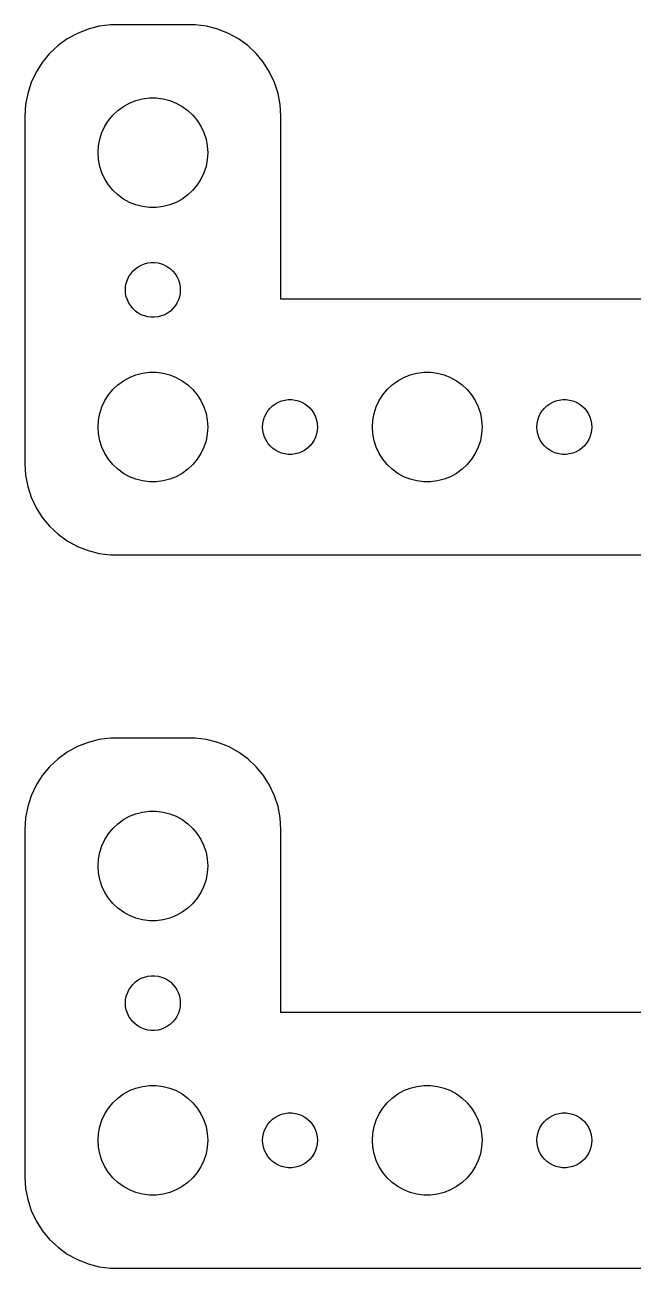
# Model space of a CAD drawing. Header units: metres. Extents: x -37 to 37, y 71 to 139.
# Drawn here: x -37 to -3.7, y 71 to 139 of the extents above; entities that cross this region are included whole.
import ezdxf

# ---------------------------------------------------------------- set-up
doc = ezdxf.new("R2010")
doc.units = ezdxf.units.M

msp = doc.modelspace()

# ---------------------------------------------------------------- linework, layer by layer
for p, q in [((-33.5451, 138.755), (-34.1289, 138.524)), ((-32.9369, 138.911), (-33.5451, 138.755)), ((-32.3139, 138.99), (-32.9369, 138.911)), ((-27.686, 138.99), (-32.3139, 138.99)), ((-27.0631, 138.911), (-27.686, 138.99)), ((-26.4549, 138.755), (-27.0631, 138.911)), ((-25.8711, 138.524), (-26.4549, 138.755)), ((-34.6791, 138.222), (-35.1871, 137.853)), ((-34.1289, 138.524), (-34.6791, 138.222)), ((-25.3209, 138.222), (-25.8711, 138.524)), ((-24.8129, 137.853), (-25.3209, 138.222)), ((-35.6448, 137.423), (-36.0451, 136.939)), ((-35.1871, 137.853), (-35.6448, 137.423)), ((-24.3551, 137.423), (-24.8129, 137.853)), ((-23.9549, 136.939), (-24.3551, 137.423)), ((-36.0451, 136.939), (-36.3815, 136.409)), ((-23.6185, 136.409), (-23.9549, 136.939)), ((-36.3815, 136.409), (-36.6489, 135.841)), ((-23.3511, 135.841), (-23.6185, 136.409)), ((-36.6489, 135.841), (-36.8429, 135.243)), ((-23.1571, 135.243), (-23.3511, 135.841)), ((-36.9606, 134.627), (-37, 134)), ((-36.8429, 135.243), (-36.9606, 134.627)), ((-31.6075, 134.533), (-31.2773, 134.714)), ((-31.2773, 134.714), (-30.927, 134.853)), ((-30.927, 134.853), (-30.5621, 134.947)), ((-30.5621, 134.947), (-30.1884, 134.994)), ((-30.1884, 134.994), (-29.8116, 134.994)), ((-29.8116, 134.994), (-29.4379, 134.947)), ((-29.4379, 134.947), (-29.0729, 134.853)), ((-29.0729, 134.853), (-28.7227, 134.714)), ((-28.7227, 134.714), (-28.3925, 134.533)), ((-23.0394, 134.627), (-23.1571, 135.243)), ((-23, 134), (-23.0394, 134.627)), ((-37, 134), (-37, 115)), ((-32.427, 133.763), (-32.1869, 134.054)), ((-32.1869, 134.054), (-31.9123, 134.312)), ((-31.9123, 134.312), (-31.6075, 134.533)), ((-28.3925, 134.533), (-28.0877, 134.312)), ((-28.0877, 134.312), (-27.8131, 134.054)), ((-27.8131, 134.054), (-27.5729, 133.763)), ((-23, 123.99), (-23, 134)), ((-32.7893, 133.104), (-32.6289, 133.445)), ((-32.6289, 133.445), (-32.427, 133.763)), ((-27.5729, 133.763), (-27.3711, 133.445)), ((-27.3711, 133.445), (-27.2107, 133.104)), ((-32.9763, 132.376), (-32.9057, 132.746)), ((-32.9057, 132.746), (-32.7893, 133.104)), ((-27.2107, 133.104), (-27.0942, 132.746)), ((-27.0942, 132.746), (-27.0237, 132.376)), ((-33, 132), (-32.9763, 132.376)), ((-32.9763, 131.624), (-33, 132)), ((-27.0237, 132.376), (-27, 132)), ((-27, 132), (-27.0237, 131.624)), ((-32.9057, 131.254), (-32.9763, 131.624)), ((-32.7893, 130.896), (-32.9057, 131.254)), ((-27.0942, 131.254), (-27.2107, 130.896)), ((-27.0237, 131.624), (-27.0942, 131.254)), ((-32.6289, 130.555), (-32.7893, 130.896)), ((-32.427, 130.237), (-32.6289, 130.555)), ((-27.3711, 130.555), (-27.5729, 130.237)), ((-27.2107, 130.896), (-27.3711, 130.555)), ((-32.1869, 129.946), (-32.427, 130.237)), ((-31.9123, 129.688), (-32.1869, 129.946)), ((-27.8131, 129.946), (-28.0877, 129.688)), ((-27.5729, 130.237), (-27.8131, 129.946)), ((-31.6075, 129.467), (-31.9123, 129.688)), ((-31.2773, 129.286), (-31.6075, 129.467)), ((-30.927, 129.147), (-31.2773, 129.286)), ((-28.7227, 129.286), (-29.0729, 129.147)), ((-28.3925, 129.467), (-28.7227, 129.286)), ((-28.0877, 129.688), (-28.3925, 129.467)), ((-30.5621, 129.053), (-30.927, 129.147)), ((-30.1884, 129.006), (-30.5621, 129.053)), ((-29.8116, 129.006), (-30.1884, 129.006)), ((-29.4379, 129.053), (-29.8116, 129.006)), ((-29.0729, 129.147), (-29.4379, 129.053)), ((-30.9561, 125.656), (-30.8037, 125.766)), ((-30.8037, 125.766), (-30.6387, 125.857)), ((-30.6387, 125.857), (-30.4635, 125.927)), ((-30.4635, 125.927), (-30.2811, 125.973)), ((-30.2811, 125.973), (-30.0942, 125.997)), ((-30.0942, 125.997), (-29.9058, 125.997)), ((-29.9058, 125.997), (-29.7189, 125.973)), ((-29.7189, 125.973), (-29.5365, 125.927)), ((-29.5365, 125.927), (-29.3613, 125.857)), ((-29.3613, 125.857), (-29.1963, 125.766)), ((-29.1963, 125.766), (-29.0439, 125.656)), ((-31.3947, 125.052), (-31.3145, 125.223)), ((-31.3145, 125.223), (-31.2135, 125.382)), ((-31.2135, 125.382), (-31.0934, 125.527)), ((-31.0934, 125.527), (-30.9561, 125.656)), ((-29.0439, 125.656), (-28.9065, 125.527)), ((-28.9065, 125.527), (-28.7865, 125.382)), ((-28.7865, 125.382), (-28.6855, 125.223)), ((-28.6855, 125.223), (-28.6053, 125.052)), ((-31.5, 124.5), (-31.4882, 124.688)), ((-31.4882, 124.312), (-31.5, 124.5)), ((-31.4882, 124.688), (-31.4529, 124.873)), ((-31.4529, 124.873), (-31.3947, 125.052)), ((-28.6053, 125.052), (-28.5471, 124.873)), ((-28.5471, 124.873), (-28.5118, 124.688)), ((-28.5118, 124.688), (-28.5, 124.5)), ((-28.5, 124.5), (-28.5118, 124.312)), ((-31.4529, 124.127), (-31.4882, 124.312)), ((-31.3947, 123.948), (-31.4529, 124.127)), ((-31.3145, 123.777), (-31.3947, 123.948)), ((-31.2135, 123.618), (-31.3145, 123.777)), ((-28.6855, 123.777), (-28.7865, 123.618)), ((-28.6053, 123.948), (-28.6855, 123.777)), ((-28.5471, 124.127), (-28.6053, 123.948)), ((-28.5118, 124.312), (-28.5471, 124.127)), ((32.3139, 123.99), (-23, 123.99)), ((-31.0934, 123.473), (-31.2135, 123.618)), ((-30.9561, 123.344), (-31.0934, 123.473)), ((-30.8037, 123.234), (-30.9561, 123.344)), ((-30.6387, 123.143), (-30.8037, 123.234)), ((-30.4635, 123.073), (-30.6387, 123.143)), ((-30.2811, 123.027), (-30.4635, 123.073)), ((-29.5365, 123.073), (-29.7189, 123.027)), ((-29.3613, 123.143), (-29.5365, 123.073)), ((-29.1963, 123.234), (-29.3613, 123.143)), ((-29.0439, 123.344), (-29.1963, 123.234)), ((-28.9065, 123.473), (-29.0439, 123.344)), ((-28.7865, 123.618), (-28.9065, 123.473)), ((-30.0942, 123.003), (-30.2811, 123.027)), ((-29.9058, 123.003), (-30.0942, 123.003)), ((-29.7189, 123.027), (-29.9058, 123.003)), ((-31.6075, 119.533), (-31.2773, 119.714)), ((-31.2773, 119.714), (-30.927, 119.853)), ((-30.927, 119.853), (-30.5621, 119.947)), ((-30.5621, 119.947), (-30.1884, 119.994)), ((-30.1884, 119.994), (-29.8116, 119.994)), ((-29.8116, 119.994), (-29.4379, 119.947)), ((-29.4379, 119.947), (-29.0729, 119.853)), ((-29.0729, 119.853), (-28.7227, 119.714)), ((-28.7227, 119.714), (-28.3925, 119.533)), ((-16.6075, 119.533), (-16.2773, 119.714)), ((-16.2773, 119.714), (-15.927, 119.853)), ((-15.927, 119.853), (-15.5621, 119.947)), ((-15.5621, 119.947), (-15.1884, 119.994)), ((-15.1884, 119.994), (-14.8116, 119.994)), ((-14.8116, 119.994), (-14.4379, 119.947)), ((-14.4379, 119.947), (-14.0729, 119.853)), ((-14.0729, 119.853), (-13.7227, 119.714)), ((-13.7227, 119.714), (-13.3925, 119.533)), ((-32.427, 118.763), (-32.1869, 119.054)), ((-32.1869, 119.054), (-31.9123, 119.312)), ((-31.9123, 119.312), (-31.6075, 119.533)), ((-28.3925, 119.533), (-28.0877, 119.312)), ((-28.0877, 119.312), (-27.8131, 119.054)), ((-27.8131, 119.054), (-27.5729, 118.763)), ((-17.427, 118.763), (-17.1869, 119.054)), ((-17.1869, 119.054), (-16.9123, 119.312)), ((-16.9123, 119.312), (-16.6075, 119.533)), ((-13.3925, 119.533), (-13.0877, 119.312)), ((-13.0877, 119.312), (-12.8131, 119.054)), ((-12.8131, 119.054), (-12.5729, 118.763)), ((-32.7893, 118.104), (-32.6289, 118.445)), ((-32.6289, 118.445), (-32.427, 118.763)), ((-27.5729, 118.763), (-27.3711, 118.445)), ((-27.3711, 118.445), (-27.2107, 118.104)), ((-23.3037, 118.266), (-23.1387, 118.357)), ((-23.1387, 118.357), (-22.9635, 118.427)), ((-22.9635, 118.427), (-22.7811, 118.473)), ((-22.7811, 118.473), (-22.5942, 118.497)), ((-22.5942, 118.497), (-22.4058, 118.497)), ((-22.4058, 118.497), (-22.2189, 118.473)), ((-22.2189, 118.473), (-22.0365, 118.427)), ((-22.0365, 118.427), (-21.8613, 118.357)), ((-21.8613, 118.357), (-21.6963, 118.266)), ((-17.7893, 118.104), (-17.6289, 118.445)), ((-17.6289, 118.445), (-17.427, 118.763)), ((-12.5729, 118.763), (-12.3711, 118.445)), ((-12.3711, 118.445), (-12.2107, 118.104)), ((-8.30373, 118.266), (-8.13866, 118.357)), ((-8.13866, 118.357), (-7.96352, 118.427)), ((-7.96352, 118.427), (-7.78107, 118.473)), ((-7.78107, 118.473), (-7.59418, 118.497)), ((-7.59418, 118.497), (-7.40581, 118.497)), ((-7.40581, 118.497), (-7.21892, 118.473)), ((-7.21892, 118.473), (-7.03647, 118.427)), ((-7.03647, 118.427), (-6.86133, 118.357)), ((-6.86133, 118.357), (-6.69626, 118.266)), ((-32.9763, 117.376), (-32.9057, 117.746)), ((-32.9057, 117.746), (-32.7893, 118.104)), ((-27.2107, 118.104), (-27.0942, 117.746)), ((-27.0942, 117.746), (-27.0237, 117.376)), ((-23.8947, 117.552), (-23.8145, 117.723)), ((-23.8145, 117.723), (-23.7135, 117.882)), ((-23.7135, 117.882), (-23.5934, 118.027)), ((-23.5934, 118.027), (-23.4561, 118.156)), ((-23.4561, 118.156), (-23.3037, 118.266)), ((-21.6963, 118.266), (-21.5439, 118.156)), ((-21.5439, 118.156), (-21.4065, 118.027)), ((-21.4065, 118.027), (-21.2865, 117.882)), ((-21.2865, 117.882), (-21.1855, 117.723)), ((-21.1855, 117.723), (-21.1053, 117.552)), ((-17.9763, 117.376), (-17.9057, 117.746)), ((-17.9057, 117.746), (-17.7893, 118.104)), ((-12.2107, 118.104), (-12.0942, 117.746)), ((-12.0942, 117.746), (-12.0237, 117.376)), ((-8.89465, 117.552), (-8.81445, 117.723)), ((-8.81445, 117.723), (-8.71352, 117.882)), ((-8.71352, 117.882), (-8.59344, 118.027)), ((-8.59344, 118.027), (-8.45613, 118.156)), ((-8.45613, 118.156), (-8.30373, 118.266)), ((-6.69626, 118.266), (-6.54385, 118.156)), ((-6.54385, 118.156), (-6.40654, 118.027)), ((-6.40654, 118.027), (-6.28647, 117.882)), ((-6.28647, 117.882), (-6.18553, 117.723)), ((-6.18553, 117.723), (-6.10533, 117.552)), ((-33, 117), (-32.9763, 117.376)), ((-32.9763, 116.624), (-33, 117)), ((-27.0237, 117.376), (-27, 117)), ((-27, 117), (-27.0237, 116.624)), ((-24, 117), (-23.9882, 117.188)), ((-23.9882, 116.812), (-24, 117)), ((-23.9882, 117.188), (-23.9529, 117.373)), ((-23.9529, 117.373), (-23.8947, 117.552)), ((-21.1053, 117.552), (-21.0471, 117.373)), ((-21.0471, 117.373), (-21.0118, 117.188)), ((-21.0118, 117.188), (-21, 117)), ((-21, 117), (-21.0118, 116.812)), ((-18, 117), (-17.9763, 117.376)), ((-17.9763, 116.624), (-18, 117)), ((-12.0237, 117.376), (-12, 117)), ((-12, 117), (-12.0237, 116.624)), ((-9, 117), (-8.98816, 117.188)), ((-8.98816, 116.812), (-9, 117)), ((-8.98816, 117.188), (-8.95287, 117.373)), ((-8.95287, 117.373), (-8.89465, 117.552)), ((-6.10533, 117.552), (-6.04712, 117.373)), ((-6.04712, 117.373), (-6.01183, 117.188)), ((-6.01183, 117.188), (-6, 117)), ((-6, 117), (-6.01183, 116.812)), ((-32.9057, 116.254), (-32.9763, 116.624)), ((-32.7893, 115.896), (-32.9057, 116.254)), ((-27.0942, 116.254), (-27.2107, 115.896)), ((-27.0237, 116.624), (-27.0942, 116.254)), ((-23.9529, 116.627), (-23.9882, 116.812)), ((-23.8947, 116.448), (-23.9529, 116.627)), ((-23.8145, 116.277), (-23.8947, 116.448)), ((-23.7135, 116.118), (-23.8145, 116.277)), ((-21.1855, 116.277), (-21.2865, 116.118)), ((-21.1053, 116.448), (-21.1855, 116.277)), ((-21.0471, 116.627), (-21.1053, 116.448)), ((-21.0118, 116.812), (-21.0471, 116.627)), ((-17.9057, 116.254), (-17.9763, 116.624)), ((-17.7893, 115.896), (-17.9057, 116.254)), ((-12.0942, 116.254), (-12.2107, 115.896)), ((-12.0237, 116.624), (-12.0942, 116.254)), ((-8.95287, 116.627), (-8.98816, 116.812)), ((-8.89465, 116.448), (-8.95287, 116.627)), ((-8.81445, 116.277), (-8.89465, 116.448)), ((-8.71352, 116.118), (-8.81445, 116.277)), ((-6.18553, 116.277), (-6.28647, 116.118)), ((-6.10533, 116.448), (-6.18553, 116.277)), ((-6.04712, 116.627), (-6.10533, 116.448)), ((-6.01183, 116.812), (-6.04712, 116.627)), ((-32.6289, 115.555), (-32.7893, 115.896)), ((-27.2107, 115.896), (-27.3711, 115.555)), ((-23.5934, 115.973), (-23.7135, 116.118)), ((-23.4561, 115.844), (-23.5934, 115.973)), ((-23.3037, 115.734), (-23.4561, 115.844)), ((-23.1387, 115.643), (-23.3037, 115.734)), ((-22.9635, 115.573), (-23.1387, 115.643)), ((-22.7811, 115.527), (-22.9635, 115.573)), ((-22.0365, 115.573), (-22.2189, 115.527)), ((-21.8613, 115.643), (-22.0365, 115.573)), ((-21.6963, 115.734), (-21.8613, 115.643)), ((-21.5439, 115.844), (-21.6963, 115.734)), ((-21.4065, 115.973), (-21.5439, 115.844)), ((-21.2865, 116.118), (-21.4065, 115.973)), ((-17.6289, 115.555), (-17.7893, 115.896)), ((-12.2107, 115.896), (-12.3711, 115.555)), ((-8.59344, 115.973), (-8.71352, 116.118)), ((-8.45613, 115.844), (-8.59344, 115.973)), ((-8.30373, 115.734), (-8.45613, 115.844)), ((-8.13866, 115.643), (-8.30373, 115.734)), ((-7.96352, 115.573), (-8.13866, 115.643)), ((-7.78107, 115.527), (-7.96352, 115.573)), ((-7.03647, 115.573), (-7.21892, 115.527)), ((-6.86133, 115.643), (-7.03647, 115.573)), ((-6.69626, 115.734), (-6.86133, 115.643)), ((-6.54385, 115.844), (-6.69626, 115.734)), ((-6.40654, 115.973), (-6.54385, 115.844)), ((-6.28647, 116.118), (-6.40654, 115.973)), ((-37, 115), (-36.9606, 114.373)), ((-32.427, 115.237), (-32.6289, 115.555)), ((-32.1869, 114.946), (-32.427, 115.237)), ((-31.9123, 114.688), (-32.1869, 114.946)), ((-27.8131, 114.946), (-28.0877, 114.688)), ((-27.5729, 115.237), (-27.8131, 114.946)), ((-27.3711, 115.555), (-27.5729, 115.237)), ((-22.5942, 115.503), (-22.7811, 115.527)), ((-22.4058, 115.503), (-22.5942, 115.503)), ((-22.2189, 115.527), (-22.4058, 115.503)), ((-17.427, 115.237), (-17.6289, 115.555)), ((-17.1869, 114.946), (-17.427, 115.237)), ((-16.9123, 114.688), (-17.1869, 114.946)), ((-12.8131, 114.946), (-13.0877, 114.688)), ((-12.5729, 115.237), (-12.8131, 114.946)), ((-12.3711, 115.555), (-12.5729, 115.237)), ((-7.59418, 115.503), (-7.78107, 115.527)), ((-7.40581, 115.503), (-7.59418, 115.503)), ((-7.21892, 115.527), (-7.40581, 115.503)), ((-36.9606, 114.373), (-36.8429, 113.757)), ((-31.6075, 114.467), (-31.9123, 114.688)), ((-31.2773, 114.286), (-31.6075, 114.467)), ((-30.927, 114.147), (-31.2773, 114.286)), ((-28.7227, 114.286), (-29.0729, 114.147)), ((-28.3925, 114.467), (-28.7227, 114.286)), ((-28.0877, 114.688), (-28.3925, 114.467)), ((-16.6075, 114.467), (-16.9123, 114.688)), ((-16.2773, 114.286), (-16.6075, 114.467)), ((-15.927, 114.147), (-16.2773, 114.286)), ((-13.7227, 114.286), (-14.0729, 114.147)), ((-13.3925, 114.467), (-13.7227, 114.286)), ((-13.0877, 114.688), (-13.3925, 114.467)), ((-36.8429, 113.757), (-36.6489, 113.159)), ((-30.5621, 114.053), (-30.927, 114.147)), ((-30.1884, 114.006), (-30.5621, 114.053)), ((-29.8116, 114.006), (-30.1884, 114.006)), ((-29.4379, 114.053), (-29.8116, 114.006)), ((-29.0729, 114.147), (-29.4379, 114.053)), ((-15.5621, 114.053), (-15.927, 114.147)), ((-15.1884, 114.006), (-15.5621, 114.053)), ((-14.8116, 114.006), (-15.1884, 114.006)), ((-14.4379, 114.053), (-14.8116, 114.006)), ((-14.0729, 114.147), (-14.4379, 114.053)), ((-36.6489, 113.159), (-36.3815, 112.591)), ((-36.3815, 112.591), (-36.0451, 112.061)), ((-36.0451, 112.061), (-35.6448, 111.577)), ((-35.6448, 111.577), (-35.1871, 111.147)), ((-35.1871, 111.147), (-34.6791, 110.778)), ((-34.6791, 110.778), (-34.1289, 110.476)), ((-34.1289, 110.476), (-33.5451, 110.245)), ((-33.5451, 110.245), (-32.9369, 110.089)), ((-32.9369, 110.089), (-32.3139, 110.01)), ((-32.3139, 110.01), (32.3139, 110.01)), ((-32.3139, 99.9901), (-32.9369, 99.9114)), ((-27.686, 99.9901), (-32.3139, 99.9901)), ((-27.0631, 99.9114), (-27.686, 99.9901)), ((-34.1289, 99.5241), (-34.6791, 99.2216)), ((-33.5451, 99.7553), (-34.1289, 99.5241)), ((-32.9369, 99.9114), (-33.5451, 99.7553)), ((-26.4549, 99.7553), (-27.0631, 99.9114)), ((-25.8711, 99.5241), (-26.4549, 99.7553)), ((-25.3209, 99.2216), (-25.8711, 99.5241)), ((-35.1871, 98.8526), (-35.6448, 98.4227)), ((-34.6791, 99.2216), (-35.1871, 98.8526)), ((-24.8129, 98.8526), (-25.3209, 99.2216)), ((-24.3551, 98.4227), (-24.8129, 98.8526)), ((-36.0451, 97.9389), (-36.3815, 97.4088)), ((-35.6448, 98.4227), (-36.0451, 97.9389)), ((-23.9549, 97.9389), (-24.3551, 98.4227)), ((-23.6185, 97.4088), (-23.9549, 97.9389)), ((-36.3815, 97.4088), (-36.6489, 96.8406)), ((-23.3511, 96.8406), (-23.6185, 97.4088)), ((-36.6489, 96.8406), (-36.8429, 96.2434)), ((-23.1571, 96.2434), (-23.3511, 96.8406)), ((-36.8429, 96.2434), (-36.9606, 95.6267)), ((-31.2773, 95.7145), (-30.927, 95.8532)), ((-30.927, 95.8532), (-30.5621, 95.9469)), ((-30.5621, 95.9469), (-30.1884, 95.9941)), ((-30.1884, 95.9941), (-29.8116, 95.9941)), ((-29.8116, 95.9941), (-29.4379, 95.9469)), ((-29.4379, 95.9469), (-29.0729, 95.8532)), ((-29.0729, 95.8532), (-28.7227, 95.7145)), ((-23.0394, 95.6267), (-23.1571, 96.2434)), ((-36.9606, 95.6267), (-37, 95)), ((-32.1869, 95.0536), (-31.9123, 95.3115)), ((-31.9123, 95.3115), (-31.6075, 95.533)), ((-31.6075, 95.533), (-31.2773, 95.7145)), ((-28.7227, 95.7145), (-28.3925, 95.533)), ((-28.3925, 95.533), (-28.0877, 95.3115)), ((-28.0877, 95.3115), (-27.8131, 95.0536)), ((-23, 95), (-23.0394, 95.6267)), ((-37, 95), (-37, 76)), ((-32.6289, 94.4453), (-32.427, 94.7634)), ((-32.427, 94.7634), (-32.1869, 95.0536)), ((-27.8131, 95.0536), (-27.5729, 94.7634)), ((-27.5729, 94.7634), (-27.3711, 94.4453)), ((-23, 84.9901), (-23, 95)), ((-32.9057, 93.7461), (-32.7893, 94.1044)), ((-32.7893, 94.1044), (-32.6289, 94.4453)), ((-27.3711, 94.4453), (-27.2107, 94.1044)), ((-27.2107, 94.1044), (-27.0942, 93.7461)), ((-33, 93), (-32.9763, 93.376)), ((-32.9763, 93.376), (-32.9057, 93.7461)), ((-27.0942, 93.7461), (-27.0237, 93.376)), ((-27.0237, 93.376), (-27, 93)), ((-32.9763, 92.624), (-33, 93)), ((-32.9057, 92.2539), (-32.9763, 92.624)), ((-27.0237, 92.624), (-27.0942, 92.2539)), ((-27, 93), (-27.0237, 92.624)), ((-32.7893, 91.8956), (-32.9057, 92.2539)), ((-32.6289, 91.5547), (-32.7893, 91.8956)), ((-27.2107, 91.8956), (-27.3711, 91.5547)), ((-27.0942, 92.2539), (-27.2107, 91.8956)), ((-32.427, 91.2366), (-32.6289, 91.5547)), ((-32.1869, 90.9464), (-32.427, 91.2366)), ((-27.5729, 91.2366), (-27.8131, 90.9464)), ((-27.3711, 91.5547), (-27.5729, 91.2366)), ((-31.9123, 90.6884), (-32.1869, 90.9464)), ((-31.6075, 90.467), (-31.9123, 90.6884)), ((-31.2773, 90.2855), (-31.6075, 90.467)), ((-28.3925, 90.467), (-28.7227, 90.2855)), ((-28.0877, 90.6884), (-28.3925, 90.467)), ((-27.8131, 90.9464), (-28.0877, 90.6884)), ((-30.927, 90.1468), (-31.2773, 90.2855)), ((-30.5621, 90.0531), (-30.927, 90.1468)), ((-30.1884, 90.0059), (-30.5621, 90.0531)), ((-29.8116, 90.0059), (-30.1884, 90.0059)), ((-29.4379, 90.0531), (-29.8116, 90.0059)), ((-29.0729, 90.1468), (-29.4379, 90.0531)), ((-28.7227, 90.2855), (-29.0729, 90.1468)), ((-31.3145, 86.2226), (-31.2135, 86.3817)), ((-31.2135, 86.3817), (-31.0934, 86.5268)), ((-31.0934, 86.5268), (-30.9561, 86.6558)), ((-30.9561, 86.6558), (-30.8037, 86.7665)), ((-30.8037, 86.7665), (-30.6387, 86.8572)), ((-30.6387, 86.8572), (-30.4635, 86.9266)), ((-30.4635, 86.9266), (-30.2811, 86.9734)), ((-30.2811, 86.9734), (-30.0942, 86.997)), ((-30.0942, 86.997), (-29.9058, 86.997)), ((-29.9058, 86.997), (-29.7189, 86.9734)), ((-29.7189, 86.9734), (-29.5365, 86.9266)), ((-29.5365, 86.9266), (-29.3613, 86.8572)), ((-29.3613, 86.8572), (-29.1963, 86.7665)), ((-29.1963, 86.7665), (-29.0439, 86.6558)), ((-29.0439, 86.6558), (-28.9065, 86.5268)), ((-28.9065, 86.5268), (-28.7865, 86.3817)), ((-28.7865, 86.3817), (-28.6855, 86.2226)), ((-31.5, 85.5), (-31.4882, 85.688)), ((-31.4882, 85.688), (-31.4529, 85.873)), ((-31.4529, 85.873), (-31.3947, 86.0522)), ((-31.3947, 86.0522), (-31.3145, 86.2226)), ((-28.6855, 86.2226), (-28.6053, 86.0522)), ((-28.6053, 86.0522), (-28.5471, 85.873)), ((-28.5471, 85.873), (-28.5118, 85.688)), ((-28.5118, 85.688), (-28.5, 85.5)), ((-31.4882, 85.312), (-31.5, 85.5)), ((-31.4529, 85.127), (-31.4882, 85.312)), ((-31.3947, 84.9478), (-31.4529, 85.127)), ((-28.5471, 85.127), (-28.6053, 84.9478)), ((-28.5118, 85.312), (-28.5471, 85.127)), ((-28.5, 85.5), (-28.5118, 85.312)), ((32.3139, 84.9901), (-23, 84.9901)), ((-31.3145, 84.7774), (-31.3947, 84.9478)), ((-31.2135, 84.6183), (-31.3145, 84.7774)), ((-31.0934, 84.4732), (-31.2135, 84.6183)), ((-30.9561, 84.3442), (-31.0934, 84.4732)), ((-30.8037, 84.2335), (-30.9561, 84.3442)), ((-29.0439, 84.3442), (-29.1963, 84.2335)), ((-28.9065, 84.4732), (-29.0439, 84.3442)), ((-28.7865, 84.6183), (-28.9065, 84.4732)), ((-28.6855, 84.7774), (-28.7865, 84.6183)), ((-28.6053, 84.9478), (-28.6855, 84.7774)), ((-30.6387, 84.1427), (-30.8037, 84.2335)), ((-30.4635, 84.0734), (-30.6387, 84.1427)), ((-30.2811, 84.0266), (-30.4635, 84.0734)), ((-30.0942, 84.0029), (-30.2811, 84.0266)), ((-29.9058, 84.0029), (-30.0942, 84.0029)), ((-29.7189, 84.0266), (-29.9058, 84.0029)), ((-29.5365, 84.0734), (-29.7189, 84.0266)), ((-29.3613, 84.1427), (-29.5365, 84.0734)), ((-29.1963, 84.2335), (-29.3613, 84.1427)), ((-30.927, 80.8532), (-30.5621, 80.9469)), ((-30.5621, 80.9469), (-30.1884, 80.9941)), ((-30.1884, 80.9941), (-29.8116, 80.9941)), ((-29.8116, 80.9941), (-29.4379, 80.9469)), ((-29.4379, 80.9469), (-29.0729, 80.8532)), ((-15.927, 80.8532), (-15.5621, 80.9469)), ((-15.5621, 80.9469), (-15.1884, 80.9941)), ((-15.1884, 80.9941), (-14.8116, 80.9941)), ((-14.8116, 80.9941), (-14.4379, 80.9469)), ((-14.4379, 80.9469), (-14.0729, 80.8532)), ((-32.1869, 80.0536), (-31.9123, 80.3115)), ((-31.9123, 80.3115), (-31.6075, 80.533)), ((-31.6075, 80.533), (-31.2773, 80.7145)), ((-31.2773, 80.7145), (-30.927, 80.8532)), ((-29.0729, 80.8532), (-28.7227, 80.7145)), ((-28.7227, 80.7145), (-28.3925, 80.533)), ((-28.3925, 80.533), (-28.0877, 80.3115)), ((-28.0877, 80.3115), (-27.8131, 80.0536)), ((-17.1869, 80.0536), (-16.9123, 80.3115)), ((-16.9123, 80.3115), (-16.6075, 80.533)), ((-16.6075, 80.533), (-16.2773, 80.7145)), ((-16.2773, 80.7145), (-15.927, 80.8532)), ((-14.0729, 80.8532), (-13.7227, 80.7145)), ((-13.7227, 80.7145), (-13.3925, 80.533)), ((-13.3925, 80.533), (-13.0877, 80.3115)), ((-13.0877, 80.3115), (-12.8131, 80.0536)), ((-32.6289, 79.4453), (-32.427, 79.7634)), ((-32.427, 79.7634), (-32.1869, 80.0536)), ((-27.8131, 80.0536), (-27.5729, 79.7634)), ((-27.5729, 79.7634), (-27.3711, 79.4453)), ((-17.6289, 79.4453), (-17.427, 79.7634)), ((-17.427, 79.7634), (-17.1869, 80.0536)), ((-12.8131, 80.0536), (-12.5729, 79.7634)), ((-12.5729, 79.7634), (-12.3711, 79.4453)), ((-32.9057, 78.7461), (-32.7893, 79.1044)), ((-32.7893, 79.1044), (-32.6289, 79.4453)), ((-27.3711, 79.4453), (-27.2107, 79.1044)), ((-27.2107, 79.1044), (-27.0942, 78.7461)), ((-23.8145, 78.7226), (-23.7135, 78.8817)), ((-23.7135, 78.8817), (-23.5934, 79.0268)), ((-23.5934, 79.0268), (-23.4561, 79.1558)), ((-23.4561, 79.1558), (-23.3037, 79.2665)), ((-23.3037, 79.2665), (-23.1387, 79.3572)), ((-23.1387, 79.3572), (-22.9635, 79.4266)), ((-22.9635, 79.4266), (-22.7811, 79.4734)), ((-22.7811, 79.4734), (-22.5942, 79.497)), ((-22.5942, 79.497), (-22.4058, 79.497)), ((-22.4058, 79.497), (-22.2189, 79.4734)), ((-22.2189, 79.4734), (-22.0365, 79.4266)), ((-22.0365, 79.4266), (-21.8613, 79.3572)), ((-21.8613, 79.3572), (-21.6963, 79.2665)), ((-21.6963, 79.2665), (-21.5439, 79.1558)), ((-21.5439, 79.1558), (-21.4065, 79.0268)), ((-21.4065, 79.0268), (-21.2865, 78.8817)), ((-21.2865, 78.8817), (-21.1855, 78.7226)), ((-17.9057, 78.7461), (-17.7893, 79.1044)), ((-17.7893, 79.1044), (-17.6289, 79.4453)), ((-12.3711, 79.4453), (-12.2107, 79.1044)), ((-12.2107, 79.1044), (-12.0942, 78.7461)), ((-8.81445, 78.7226), (-8.71352, 78.8817)), ((-8.71352, 78.8817), (-8.59344, 79.0268)), ((-8.59344, 79.0268), (-8.45613, 79.1558)), ((-8.45613, 79.1558), (-8.30373, 79.2665)), ((-8.30373, 79.2665), (-8.13866, 79.3572)), ((-8.13866, 79.3572), (-7.96352, 79.4266)), ((-7.96352, 79.4266), (-7.78107, 79.4734)), ((-7.78107, 79.4734), (-7.59418, 79.497)), ((-7.59418, 79.497), (-7.40581, 79.497)), ((-7.40581, 79.497), (-7.21892, 79.4734)), ((-7.21892, 79.4734), (-7.03647, 79.4266)), ((-7.03647, 79.4266), (-6.86133, 79.3572)), ((-6.86133, 79.3572), (-6.69626, 79.2665)), ((-6.69626, 79.2665), (-6.54385, 79.1558)), ((-6.54385, 79.1558), (-6.40654, 79.0268)), ((-6.40654, 79.0268), (-6.28647, 78.8817)), ((-6.28647, 78.8817), (-6.18553, 78.7226)), ((-33, 78), (-32.9763, 78.376)), ((-32.9763, 78.376), (-32.9057, 78.7461)), ((-27.0942, 78.7461), (-27.0237, 78.376)), ((-27.0237, 78.376), (-27, 78)), ((-24, 78), (-23.9882, 78.188)), ((-23.9882, 78.188), (-23.9529, 78.373)), ((-23.9529, 78.373), (-23.8947, 78.5522)), ((-23.8947, 78.5522), (-23.8145, 78.7226)), ((-21.1855, 78.7226), (-21.1053, 78.5522)), ((-21.1053, 78.5522), (-21.0471, 78.373)), ((-21.0471, 78.373), (-21.0118, 78.188)), ((-21.0118, 78.188), (-21, 78)), ((-18, 78), (-17.9763, 78.376)), ((-17.9763, 78.376), (-17.9057, 78.7461)), ((-12.0942, 78.7461), (-12.0237, 78.376)), ((-12.0237, 78.376), (-12, 78)), ((-9, 78), (-8.98816, 78.188)), ((-8.98816, 78.188), (-8.95287, 78.373)), ((-8.95287, 78.373), (-8.89465, 78.5522)), ((-8.89465, 78.5522), (-8.81445, 78.7226)), ((-6.18553, 78.7226), (-6.10533, 78.5522)), ((-6.10533, 78.5522), (-6.04712, 78.373)), ((-6.04712, 78.373), (-6.01183, 78.188)), ((-6.01183, 78.188), (-6, 78)), ((-32.9763, 77.624), (-33, 78)), ((-32.9057, 77.2539), (-32.9763, 77.624)), ((-27.0237, 77.624), (-27.0942, 77.2539)), ((-27, 78), (-27.0237, 77.624)), ((-23.9882, 77.812), (-24, 78)), ((-23.9529, 77.627), (-23.9882, 77.812)), ((-23.8947, 77.4478), (-23.9529, 77.627)), ((-21.0471, 77.627), (-21.1053, 77.4478)), ((-21.0118, 77.812), (-21.0471, 77.627)), ((-21, 78), (-21.0118, 77.812)), ((-17.9763, 77.624), (-18, 78)), ((-17.9057, 77.2539), (-17.9763, 77.624)), ((-12.0237, 77.624), (-12.0942, 77.2539)), ((-12, 78), (-12.0237, 77.624)), ((-8.98816, 77.812), (-9, 78)), ((-8.95287, 77.627), (-8.98816, 77.812)), ((-8.89465, 77.4478), (-8.95287, 77.627)), ((-6.04712, 77.627), (-6.10533, 77.4478)), ((-6.01183, 77.812), (-6.04712, 77.627)), ((-6, 78), (-6.01183, 77.812)), ((-32.7893, 76.8956), (-32.9057, 77.2539)), ((-32.6289, 76.5547), (-32.7893, 76.8956)), ((-27.2107, 76.8956), (-27.3711, 76.5547)), ((-27.0942, 77.2539), (-27.2107, 76.8956)), ((-23.8145, 77.2774), (-23.8947, 77.4478)), ((-23.7135, 77.1183), (-23.8145, 77.2774)), ((-23.5934, 76.9732), (-23.7135, 77.1183)), ((-23.4561, 76.8442), (-23.5934, 76.9732)), ((-23.3037, 76.7335), (-23.4561, 76.8442)), ((-21.5439, 76.8442), (-21.6963, 76.7335)), ((-21.4065, 76.9732), (-21.5439, 76.8442)), ((-21.2865, 77.1183), (-21.4065, 76.9732)), ((-21.1855, 77.2774), (-21.2865, 77.1183)), ((-21.1053, 77.4478), (-21.1855, 77.2774)), ((-17.7893, 76.8956), (-17.9057, 77.2539)), ((-17.6289, 76.5547), (-17.7893, 76.8956)), ((-12.2107, 76.8956), (-12.3711, 76.5547)), ((-12.0942, 77.2539), (-12.2107, 76.8956)), ((-8.81445, 77.2774), (-8.89465, 77.4478)), ((-8.71352, 77.1183), (-8.81445, 77.2774)), ((-8.59344, 76.9732), (-8.71352, 77.1183)), ((-8.45613, 76.8442), (-8.59344, 76.9732)), ((-8.30373, 76.7335), (-8.45613, 76.8442)), ((-6.54385, 76.8442), (-6.69626, 76.7335)), ((-6.40654, 76.9732), (-6.54385, 76.8442)), ((-6.28647, 77.1183), (-6.40654, 76.9732)), ((-6.18553, 77.2774), (-6.28647, 77.1183)), ((-6.10533, 77.4478), (-6.18553, 77.2774)), ((-32.427, 76.2366), (-32.6289, 76.5547)), ((-32.1869, 75.9464), (-32.427, 76.2366)), ((-27.5729, 76.2366), (-27.8131, 75.9464)), ((-27.3711, 76.5547), (-27.5729, 76.2366)), ((-23.1387, 76.6428), (-23.3037, 76.7335)), ((-22.9635, 76.5734), (-23.1387, 76.6428)), ((-22.7811, 76.5266), (-22.9635, 76.5734)), ((-22.5942, 76.503), (-22.7811, 76.5266)), ((-22.4058, 76.503), (-22.5942, 76.503)), ((-22.2189, 76.5266), (-22.4058, 76.503)), ((-22.0365, 76.5734), (-22.2189, 76.5266)), ((-21.8613, 76.6428), (-22.0365, 76.5734)), ((-21.6963, 76.7335), (-21.8613, 76.6428)), ((-17.427, 76.2366), (-17.6289, 76.5547)), ((-17.1869, 75.9464), (-17.427, 76.2366)), ((-12.5729, 76.2366), (-12.8131, 75.9464)), ((-12.3711, 76.5547), (-12.5729, 76.2366)), ((-8.13866, 76.6428), (-8.30373, 76.7335)), ((-7.96352, 76.5734), (-8.13866, 76.6428)), ((-7.78107, 76.5266), (-7.96352, 76.5734)), ((-7.59418, 76.503), (-7.78107, 76.5266)), ((-7.40581, 76.503), (-7.59418, 76.503)), ((-7.21892, 76.5266), (-7.40581, 76.503)), ((-7.03647, 76.5734), (-7.21892, 76.5266)), ((-6.86133, 76.6428), (-7.03647, 76.5734)), ((-6.69626, 76.7335), (-6.86133, 76.6428)), ((-37, 76), (-36.9606, 75.3733)), ((-31.9123, 75.6885), (-32.1869, 75.9464)), ((-31.6075, 75.467), (-31.9123, 75.6885)), ((-31.2773, 75.2855), (-31.6075, 75.467)), ((-28.3925, 75.467), (-28.7227, 75.2855)), ((-28.0877, 75.6885), (-28.3925, 75.467)), ((-27.8131, 75.9464), (-28.0877, 75.6885)), ((-16.9123, 75.6885), (-17.1869, 75.9464)), ((-16.6075, 75.467), (-16.9123, 75.6885)), ((-16.2773, 75.2855), (-16.6075, 75.467)), ((-13.3925, 75.467), (-13.7227, 75.2855)), ((-13.0877, 75.6885), (-13.3925, 75.467)), ((-12.8131, 75.9464), (-13.0877, 75.6885)), ((-36.9606, 75.3733), (-36.8429, 74.7566)), ((-30.927, 75.1468), (-31.2773, 75.2855)), ((-30.5621, 75.0531), (-30.927, 75.1468)), ((-30.1884, 75.0059), (-30.5621, 75.0531)), ((-29.8116, 75.0059), (-30.1884, 75.0059)), ((-29.4379, 75.0531), (-29.8116, 75.0059)), ((-29.0729, 75.1468), (-29.4379, 75.0531)), ((-28.7227, 75.2855), (-29.0729, 75.1468)), ((-15.927, 75.1468), (-16.2773, 75.2855)), ((-15.5621, 75.0531), (-15.927, 75.1468)), ((-15.1884, 75.0059), (-15.5621, 75.0531)), ((-14.8116, 75.0059), (-15.1884, 75.0059)), ((-14.4379, 75.0531), (-14.8116, 75.0059)), ((-14.0729, 75.1468), (-14.4379, 75.0531)), ((-13.7227, 75.2855), (-14.0729, 75.1468)), ((-36.8429, 74.7566), (-36.6489, 74.1594)), ((-36.6489, 74.1594), (-36.3815, 73.5912)), ((-36.3815, 73.5912), (-36.0451, 73.0611)), ((-36.0451, 73.0611), (-35.6448, 72.5773)), ((-35.6448, 72.5773), (-35.1871, 72.1474)), ((-35.1871, 72.1474), (-34.6791, 71.7784)), ((-34.6791, 71.7784), (-34.1289, 71.4759)), ((-34.1289, 71.4759), (-33.5451, 71.2447)), ((-33.5451, 71.2447), (-32.9369, 71.0886)), ((-32.9369, 71.0886), (-32.3139, 71.0099)), ((-32.3139, 71.0099), (32.3139, 71.0099))]:
    msp.add_line(p, q)

doc.saveas('drawing.dxf')
